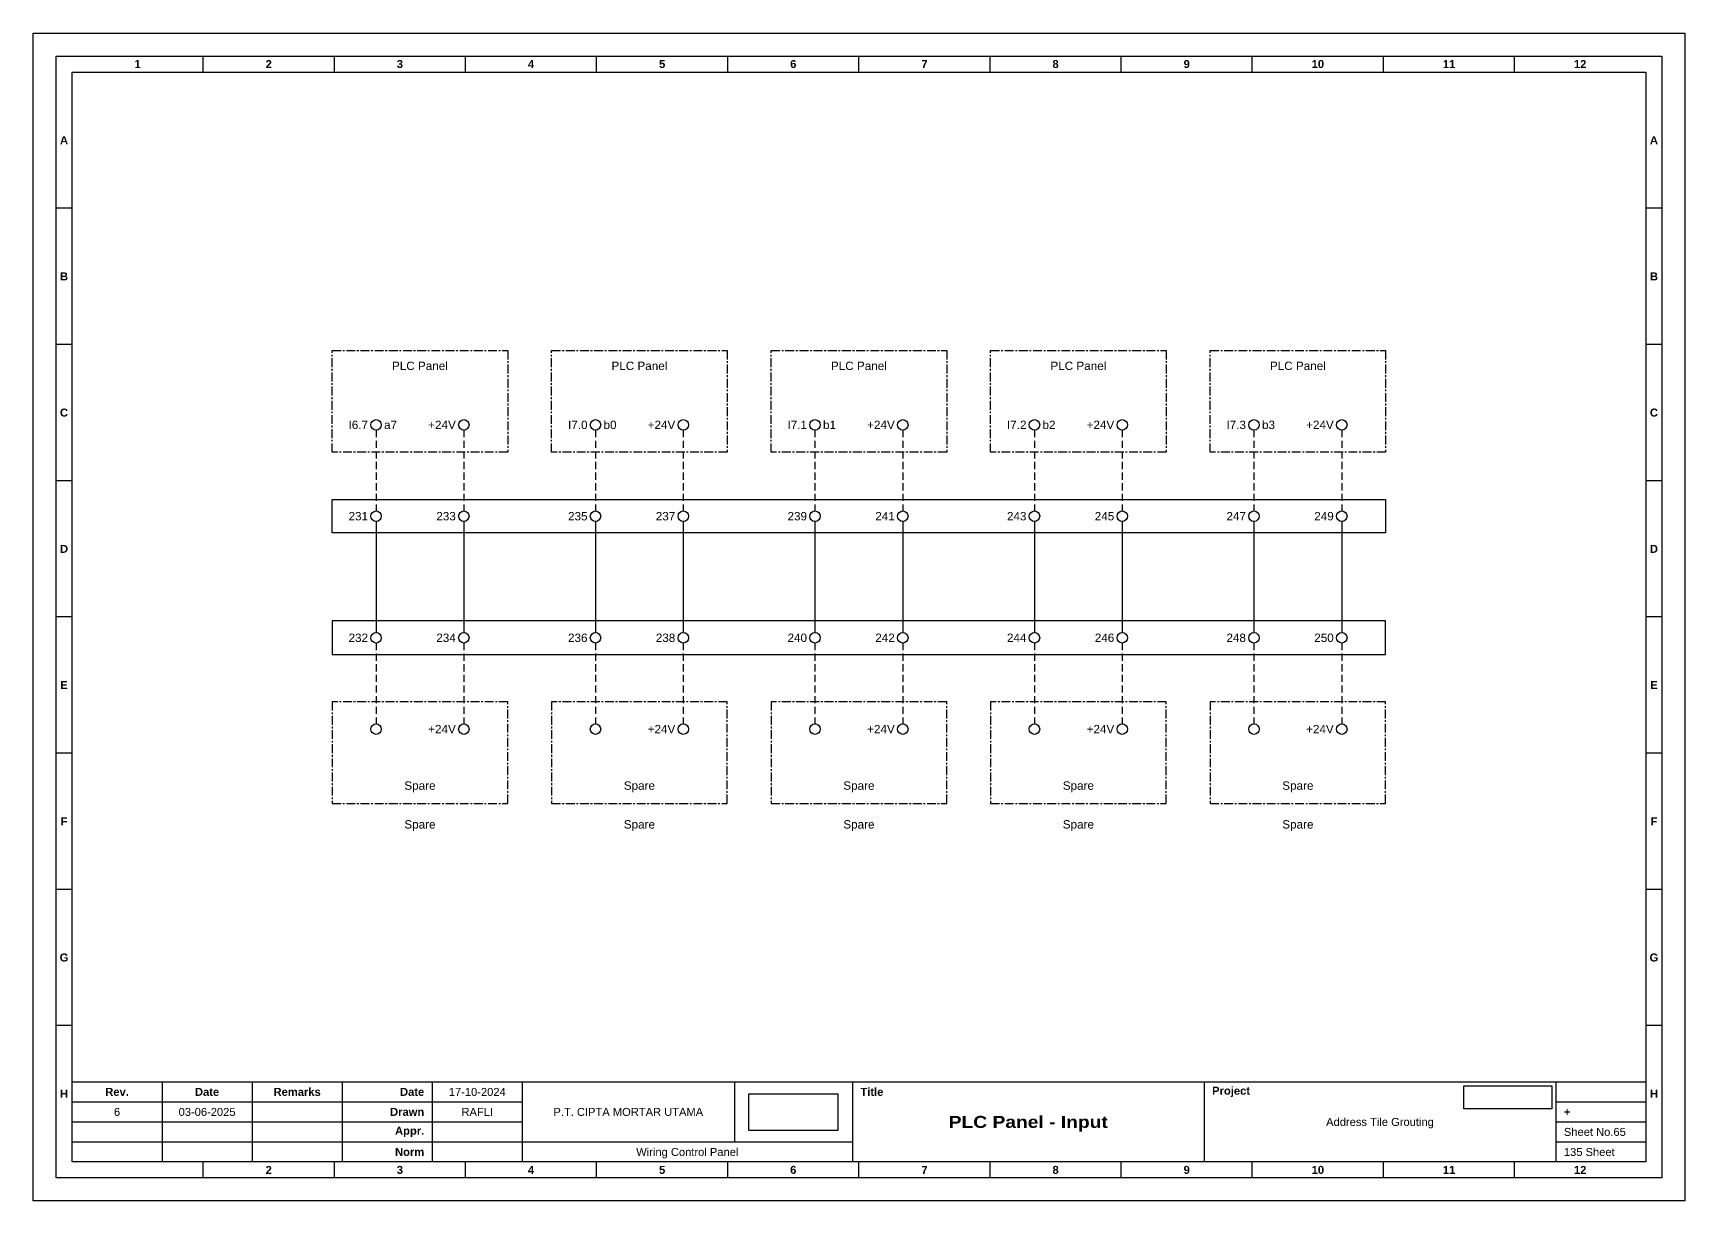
# Model space of a CAD drawing. Header units: millimetres. Extents: x 2277 to 9242, y 1004 to 1739.
# Drawn here: x 6138.2 to 6434.3, y 1529.4 to 1738.7 of the extents above; entities that cross this region are included whole.
import ezdxf
from ezdxf.enums import TextEntityAlignment as Align

# ---------------------------------------------------------------- set-up
doc = ezdxf.new("R2010")
doc.units = ezdxf.units.MM
doc.linetypes.add('CENTER', pattern=[50.8, 31.75, -6.35, 6.35, -6.35])
doc.linetypes.add('HIDDEN', pattern=[9.525, 6.35, -3.175])
doc.styles.add('Bold', font='ariblk.ttf', dxfattribs={"height": 25.4})
doc.styles.get("Standard").update_dxf_attribs({"font": 'arial.ttf'})
picture_1 = doc.add_image_def('image1.png', size_in_pixel=(2048, 847))
picture_2 = doc.add_image_def('image2.png', size_in_pixel=(2092, 542))

# ---------------------------------------------------------------- blocks, each defined once
blk = doc.blocks.new('KOP MU PROJECT')
at = {"color": 6, "ltscale": 50}
for p, q in [((27.74, 184.05), (27.74, 186.66)), ((49.13, 184.05), (49.13, 186.66)), ((70.51, 184.05), (70.51, 186.66)), ((91.89, 184.05), (91.89, 186.66)), ((113.27, 184.05), (113.27, 186.66)), ((134.66, 184.05), (134.66, 186.66)), ((156.04, 184.05), (156.04, 186.66)), ((177.42, 184.05), (177.42, 186.66)), ((198.8, 184.05), (198.8, 186.66)), ((220.19, 184.05), (220.19, 186.66)), ((241.57, 184.05), (241.57, 186.66)), ((6.36, 161.84), (3.75, 161.84)), ((265.59, 161.84), (262.98, 161.84)), ((6.36, 139.63), (3.75, 139.63)), ((265.59, 139.63), (262.98, 139.63)), ((6.36, 117.42), (3.75, 117.42)), ((265.59, 117.42), (262.98, 117.42)), ((6.36, 95.22), (3.75, 95.22)), ((265.59, 95.22), (262.98, 95.22)), ((6.36, 73.01), (3.75, 73.01)), ((265.59, 73.01), (262.98, 73.01)), ((6.36, 50.8), (3.75, 50.8)), ((265.59, 50.8), (262.98, 50.8)), ((6.36, 28.59), (3.75, 28.59)), ((265.59, 28.59), (262.98, 28.59)), ((27.74, 3.75), (27.74, 6.36)), ((49.13, 3.75), (49.13, 6.36)), ((70.51, 3.75), (70.51, 6.36)), ((91.89, 3.75), (91.89, 6.36)), ((113.27, 3.75), (113.27, 6.36)), ((134.66, 3.75), (134.66, 6.36)), ((156.04, 3.75), (156.04, 6.36)), ((177.42, 3.75), (177.42, 6.36)), ((198.8, 3.75), (198.8, 6.36)), ((220.19, 3.75), (220.19, 6.36)), ((241.57, 3.75), (241.57, 6.36))]:
    blk.add_line(p, q, dxfattribs=at)
at = {"ltscale": 50}
for p, q in [((6.36, 19.41), (262.98, 19.41)), ((21.04, 19.41), (21.04, 6.36)), ((35.72, 19.41), (35.72, 6.36)), ((50.41, 19.41), (50.41, 6.36)), ((65.09, 19.41), (65.09, 6.36)), ((79.77, 19.41), (79.77, 6.36)), ((114.35, 19.41), (114.35, 9.62)), ((133.6, 19.41), (133.6, 6.36)), ((190.95, 19.41), (190.95, 6.36)), ((248.3, 19.41), (248.3, 6.36)), ((6.36, 16.15), (79.77, 16.15)), ((248.3, 16.15), (262.98, 16.15)), ((6.36, 12.89), (79.77, 12.89)), ((248.3, 12.89), (262.98, 12.89)), ((6.36, 9.62), (133.6, 9.62)), ((248.3, 9.62), (262.98, 9.62))]:
    blk.add_line(p, q, dxfattribs=at)
at = {"color": 1, "ltscale": 50}
blk.add_lwpolyline([(269.34, 0), (0, 0), (0, 190.41), (269.34, 190.41)], close=True, dxfattribs=at)
at = {"color": 6, "ltscale": 50}
for points in [[(265.59, 3.75), (3.75, 3.75), (3.75, 186.66), (265.59, 186.66)], [(262.98, 6.36), (6.36, 6.36), (6.36, 184.05), (262.98, 184.05)]]:
    blk.add_lwpolyline(points, close=True, dxfattribs=at)
at = {"ltscale": 50, "char_height": 1.305, "attachment_point": 4}
for s, width, heights, insert in [('\\pxqc;{\\fArial|b1|i0|c0|p34;1}', 21.3825, [2.51], (6.36, 185.36)), ('\\pxqc;{\\fArial|b1|i0|c0|p34;2}', 21.3825, [2.51], (27.74, 185.36)), ('\\pxqc;{\\fArial|b1|i0|c0|p34;3}', 21.3825, [2.51], (49.13, 185.36)), ('\\pxqc;{\\fArial|b1|i0|c0|p34;4}', 21.3825, [2.51], (70.51, 185.36)), ('\\pxqc;{\\fArial|b1|i0|c0|p34;5}', 21.3825, [2.51], (91.89, 185.36)), ('\\pxqc;{\\fArial|b1|i0|c0|p34;6}', 21.3825, [2.51], (113.27, 185.36)), ('\\pxqc;{\\fArial|b1|i0|c0|p34;7}', 21.3825, [2.51], (134.66, 185.36)), ('\\pxqc;{\\fArial|b1|i0|c0|p34;8}', 21.3825, [2.51], (156.04, 185.36)), ('\\pxqc;{\\fArial|b1|i0|c0|p34;9}', 21.3825, [2.51], (177.42, 185.36)), ('\\pxqc;{\\fArial|b1|i0|c0|p34;10}', 21.3825, [2.51], (198.8, 185.36)), ('\\pxqc;{\\fArial|b1|i0|c0|p34;11}', 21.3825, [2.51], (220.19, 185.36)), ('\\pxqc;{\\fArial|b1|i0|c0|p34;12}', 21.3825, [2.51], (241.57, 185.36)), ('\\pxqc;{\\fArial|b1|i0|c0|p34;A}', 2.61, [2.51], (3.75, 172.95)), ('\\pxqc;{\\fArial|b1|i0|c0|p34;A}', 2.61, [2.51], (262.98, 172.95)), ('\\pxqc;{\\fArial|b1|i0|c0|p34;B}', 2.61, [2.51], (3.75, 150.74)), ('\\pxqc;{\\fArial|b1|i0|c0|p34;B}', 2.61, [2.51], (262.98, 150.74)), ('\\pxqc;{\\fArial|b1|i0|c0|p34;C}', 2.61, [2.51], (3.75, 128.53)), ('\\pxqc;{\\fArial|b1|i0|c0|p34;C}', 2.61, [2.51], (262.98, 128.53)), ('\\pxqc;{\\fArial|b1|i0|c0|p34;D}', 2.61, [2.51], (3.75, 106.32)), ('\\pxqc;{\\fArial|b1|i0|c0|p34;D}', 2.61, [2.51], (262.98, 106.32)), ('\\pxqc;{\\fArial|b1|i0|c0|p34;E}', 2.61, [2.51], (3.75, 84.11)), ('\\pxqc;{\\fArial|b1|i0|c0|p34;E}', 2.61, [2.51], (262.98, 84.11)), ('\\pxqc;{\\fArial|b1|i0|c0|p34;F}', 2.61, [2.51], (3.75, 61.9)), ('\\pxqc;{\\fArial|b1|i0|c0|p34;F}', 2.61, [2.51], (262.98, 61.9)), ('\\pxqc;{\\fArial|b1|i0|c0|p34;G}', 2.61, [2.51], (3.75, 39.69)), ('\\pxqc;{\\fArial|b1|i0|c0|p34;G}', 2.61, [2.51], (262.98, 39.69)), ('\\pxqc;{\\fArial|b1|i0|c0|p34;H}', 2.61, [2.51], (3.75, 17.47)), ('\\pxqc;{\\fArial|b1|i0|c0|p34;Rev.}', 14.6811, [2.88], (6.36, 17.78)), ('\\pxqc;{\\fArial|b1|i0|c0|p34;Date}', 14.6811, [2.88], (21.04, 17.78)), ('\\pxqc;{\\fArial|b1|i0|c0|p34;Remarks}', 14.6811, [2.88], (35.72, 17.78)), ('\\pxqr;{\\fArial|b1|i0|c0|p34;Date}', 13.3761, [2.88], (50.41, 17.78)), ('\\pxql;{\\fArial|b1|i0|c0|p34;Title}', 50.2419, [2.88], (134.9, 17.78)), ('\\pxql;{\\fArial|b1|i0|c0|p34;Project}', 50.2419, [2.88], (192.25, 17.78)), ('\\pxqc;{\\fArial|b1|i0|c0|p34;H}', 2.61, [2.51], (262.98, 17.47)), ('\\pxqr;{\\fArial|b1|i0|c0|p34;Drawn}', 13.3761, [2.88], (50.41, 14.52)), ('\\pxql;{\\fArial|b1|i0|c0|p34;+}', 14.6811, [2.88], (249.61, 14.52)), ('\\pxqr;{\\fArial|b1|i0|c0|p34;Appr.}', 13.3761, [2.88], (50.41, 11.26)), ('\\pxqr;{\\fArial|b1|i0|c0|p34;Norm}', 13.3761, [2.88], (50.41, 7.99)), ('\\pxqc;{\\fArial|b1|i0|c0|p34;2}', 21.3825, [2.51], (27.74, 5.06)), ('\\pxqc;{\\fArial|b1|i0|c0|p34;3}', 21.3825, [2.51], (49.13, 5.06)), ('\\pxqc;{\\fArial|b1|i0|c0|p34;4}', 21.3825, [2.51], (70.51, 5.06)), ('\\pxqc;{\\fArial|b1|i0|c0|p34;5}', 21.3825, [2.51], (91.89, 5.06)), ('\\pxqc;{\\fArial|b1|i0|c0|p34;6}', 21.3825, [2.51], (113.27, 5.06)), ('\\pxqc;{\\fArial|b1|i0|c0|p34;7}', 21.3825, [2.51], (134.66, 5.06)), ('\\pxqc;{\\fArial|b1|i0|c0|p34;8}', 21.3825, [2.51], (156.04, 5.06)), ('\\pxqc;{\\fArial|b1|i0|c0|p34;9}', 21.3825, [2.51], (177.42, 5.06)), ('\\pxqc;{\\fArial|b1|i0|c0|p34;10}', 21.3825, [2.51], (198.8, 5.06)), ('\\pxqc;{\\fArial|b1|i0|c0|p34;11}', 21.3825, [2.51], (220.19, 5.06)), ('\\pxqc;{\\fArial|b1|i0|c0|p34;12}', 21.3825, [2.51], (241.57, 5.06))]:
    blk.add_mtext_dynamic_manual_height_columns(s, width=width, gutter_width=0.0326, heights=heights, dxfattribs=dict(at, insert=insert))
at = {"ltscale": 50}
for tag, p in [('DATECREATED', (72.43, 17.78)), ('REV', (13.7, 14.52)), ('REVDATE', (28.38, 14.52)), ('REMARKS', (43.06, 14.52)), ('DRAWN', (72.43, 14.52)), ('COMPANY', (97.06, 14.52)), ('PROJECT', (219.62, 12.89)), ('APPR', (72.43, 11.26)), ('NORM', (72.43, 7.99)), ('DRAWINGCATEGORY', (106.68, 7.99)), ('DESCRIPTION', (162.27, 10.03))]:
    blk.add_attdef(tag, text='', height=1.3, dxfattribs=at).set_placement(p, align=Align.MIDDLE_CENTER)
at = {"ltscale": 50, "style": 'Bold'}
blk.add_attdef('TITLE', text='', height=1.96, dxfattribs=at).set_placement((162.27, 12.89), align=Align.MIDDLE_CENTER)
at = {"ltscale": 50}
for tag, p in [('SHEETNUMBER', (249.61, 11.26)), ('TOTALSHEET', (249.61, 7.99))]:
    blk.add_attdef(tag, text='', height=1.3, dxfattribs=at).set_placement(p, align=Align.MIDDLE_LEFT)
image = blk.add_image(picture_1, insert=(116.72, 11.48), size_in_units=(14.5, 6), dxfattribs=at)
image.dxf.flags = 15
image = blk.add_image(picture_2, insert=(233.29, 15.04), size_in_units=(14.36, 3.72), dxfattribs=at)
image.dxf.flags = 15

msp = doc.modelspace()

# ---------------------------------------------------------------- linework, layer by layer
at = {"linetype": 'HIDDEN', "ltscale": 0.2}
for p, q in [((6199.71, 1667.52), (6199.71, 1653.03)), ((6215.44, 1667.52), (6215.44, 1653.03)), ((6239.04, 1667.52), (6239.04, 1653.03)), ((6254.78, 1667.52), (6254.78, 1653.03)), ((6278.38, 1667.52), (6278.38, 1653.03)), ((6294.12, 1667.52), (6294.12, 1653.03)), ((6317.72, 1667.52), (6317.72, 1653.03)), ((6333.46, 1667.52), (6333.46, 1653.03)), ((6357.06, 1667.52), (6357.06, 1653.03)), ((6372.8, 1667.52), (6372.8, 1653.03)), ((6199.71, 1629.36), (6199.71, 1614.87)), ((6215.44, 1629.36), (6215.44, 1614.87)), ((6239.04, 1629.36), (6239.04, 1614.87)), ((6254.78, 1629.36), (6254.78, 1614.87)), ((6278.38, 1629.36), (6278.38, 1614.87)), ((6294.12, 1629.36), (6294.12, 1614.87)), ((6317.72, 1629.36), (6317.72, 1614.87)), ((6333.46, 1629.36), (6333.46, 1614.87)), ((6357.06, 1629.36), (6357.06, 1614.87)), ((6372.8, 1629.36), (6372.8, 1614.87))]:
    msp.add_line(p, q, dxfattribs=at)
at = {"ltscale": 0.2}
for p, q in [((6199.71, 1651.15), (6199.71, 1631.24)), ((6215.44, 1651.15), (6215.44, 1631.24)), ((6239.04, 1651.15), (6239.04, 1631.24)), ((6254.78, 1651.15), (6254.78, 1631.24)), ((6278.38, 1651.15), (6278.38, 1631.24)), ((6294.12, 1651.15), (6294.12, 1631.24)), ((6317.72, 1651.15), (6317.72, 1631.24)), ((6333.46, 1651.15), (6333.46, 1631.24)), ((6357.06, 1651.15), (6357.06, 1631.24)), ((6372.8, 1651.15), (6372.8, 1631.24))]:
    msp.add_line(p, q, dxfattribs=at)
at = {"linetype": 'CENTER', "ltscale": 0.05}
for points in [[(6191.84, 1681.79), (6223.31, 1681.79), (6223.31, 1663.56), (6191.84, 1663.56)], [(6231.18, 1681.79), (6262.65, 1681.79), (6262.65, 1663.56), (6231.18, 1663.56)], [(6270.52, 1681.79), (6301.99, 1681.79), (6301.99, 1663.56), (6270.52, 1663.56)], [(6309.85, 1681.79), (6341.33, 1681.79), (6341.33, 1663.56), (6309.85, 1663.56)], [(6349.19, 1681.79), (6380.66, 1681.79), (6380.66, 1663.56), (6349.19, 1663.56)], [(6191.84, 1600.61), (6223.31, 1600.61), (6223.31, 1618.83), (6191.84, 1618.83)], [(6231.18, 1600.61), (6262.65, 1600.61), (6262.65, 1618.83), (6231.18, 1618.83)], [(6270.52, 1600.61), (6301.99, 1600.61), (6301.99, 1618.83), (6270.52, 1618.83)], [(6309.85, 1600.61), (6341.33, 1600.61), (6341.33, 1618.83), (6309.85, 1618.83)], [(6349.19, 1600.61), (6380.66, 1600.61), (6380.66, 1618.83), (6349.19, 1618.83)]]:
    msp.add_lwpolyline(points, close=True, dxfattribs=at)
at = {"ltscale": 0.05}
for points in [[(6191.84, 1655.1), (6380.66, 1655.1), (6380.66, 1649.09), (6191.84, 1649.09)], [(6191.84, 1627.3), (6380.66, 1627.3), (6380.66, 1633.31), (6191.84, 1633.31)]]:
    msp.add_lwpolyline(points, close=True, dxfattribs=at)
for centre in [(6199.71, 1668.46), (6215.44, 1668.46), (6239.04, 1668.46), (6254.78, 1668.46), (6278.38, 1668.46), (6294.12, 1668.46), (6317.72, 1668.46), (6333.46, 1668.46), (6357.06, 1668.46), (6372.8, 1668.46), (6199.71, 1652.09), (6215.44, 1652.09), (6239.04, 1652.09), (6254.78, 1652.09), (6278.38, 1652.09), (6294.12, 1652.09), (6317.72, 1652.09), (6333.46, 1652.09), (6357.06, 1652.09), (6372.8, 1652.09), (6199.71, 1630.3), (6215.44, 1630.3), (6239.04, 1630.3), (6254.78, 1630.3), (6278.38, 1630.3), (6294.12, 1630.3), (6317.72, 1630.3), (6333.46, 1630.3), (6357.06, 1630.3), (6372.8, 1630.3), (6199.71, 1613.93), (6215.44, 1613.93), (6239.04, 1613.93), (6254.78, 1613.93), (6278.38, 1613.93), (6294.12, 1613.93), (6317.72, 1613.93), (6333.46, 1613.93), (6357.06, 1613.93), (6372.8, 1613.93)]:
    msp.add_circle(centre, 0.938)

# ---------------------------------------------------------------- block references
at = {"xscale": 1.099296583304004, "yscale": 1.099296583304004, "zscale": 1.099296583304004}
msp.add_blockref('KOP MU PROJECT', (6138.22, 1529.36), dxfattribs=at).add_auto_attribs({'TITLE': 'PLC Panel - Input', 'PROJECT': 'Address Tile Grouting', 'COMPANY': 'P.T. CIPTA MORTAR UTAMA', 'DRAWINGCATEGORY': 'Wiring Control Panel', 'DRAWN': 'RAFLI', 'DATECREATED': '17-10-2024', 'REVDATE': '03-06-2025', 'REV': '6', 'SHEETNUMBER': 'Sheet No.65', 'TOTALSHEET': '135 Sheet'})

# ---------------------------------------------------------------- texts
for s, p in [('PLC Panel', (6207.57, 1679.79)), ('PLC Panel', (6246.91, 1679.79)), ('PLC Panel', (6286.25, 1679.79)), ('PLC Panel', (6325.59, 1679.79)), ('PLC Panel', (6364.93, 1679.79)), ('Spare', (6207.57, 1597.61)), ('Spare', (6246.91, 1597.61)), ('Spare', (6286.25, 1597.61)), ('Spare', (6325.59, 1597.61)), ('Spare', (6364.93, 1597.61))]:
    msp.add_text(s, height=1.5).set_placement(p, align=Align.TOP_CENTER)
for s, p in [('I6.7', (6198.27, 1668.46)), ('+24V', (6214, 1668.46)), ('I7.0', (6237.61, 1668.46)), ('+24V', (6253.34, 1668.46)), ('I7.1', (6276.95, 1668.46)), ('+24V', (6292.68, 1668.46)), ('I7.2', (6316.28, 1668.46)), ('+24V', (6332.02, 1668.46)), ('I7.3', (6355.62, 1668.46)), ('+24V', (6371.36, 1668.46)), ('231', (6198.27, 1652.09)), ('233', (6214, 1652.09)), ('235', (6237.61, 1652.09)), ('237', (6253.34, 1652.09)), ('239', (6276.95, 1652.09)), ('241', (6292.68, 1652.09)), ('243', (6316.28, 1652.09)), ('245', (6332.02, 1652.09)), ('247', (6355.62, 1652.09)), ('249', (6371.36, 1652.09)), ('232', (6198.27, 1630.3)), ('234', (6214, 1630.3)), ('236', (6237.61, 1630.3)), ('238', (6253.34, 1630.3)), ('240', (6276.95, 1630.3)), ('242', (6292.68, 1630.3)), ('244', (6316.28, 1630.3)), ('246', (6332.02, 1630.3)), ('248', (6355.62, 1630.3)), ('250', (6371.36, 1630.3)), ('+24V', (6214, 1613.93)), ('+24V', (6253.34, 1613.93)), ('+24V', (6292.68, 1613.93)), ('+24V', (6332.02, 1613.93)), ('+24V', (6371.36, 1613.93))]:
    msp.add_text(s, height=1.5).set_placement(p, align=Align.MIDDLE_RIGHT)
for s, p in [('a7', (6201.14, 1668.46)), ('b0', (6240.48, 1668.46)), ('b1', (6279.82, 1668.46)), ('b2', (6319.16, 1668.46)), ('b3', (6358.5, 1668.46))]:
    msp.add_text(s, height=1.5).set_placement(p, align=Align.MIDDLE_LEFT)
for p in [(6207.57, 1602.61), (6246.91, 1602.61), (6286.25, 1602.61), (6325.59, 1602.61), (6364.93, 1602.61)]:
    msp.add_text('Spare', height=1.5).set_placement(p, align=Align.BOTTOM_CENTER)

doc.saveas('drawing.dxf')
